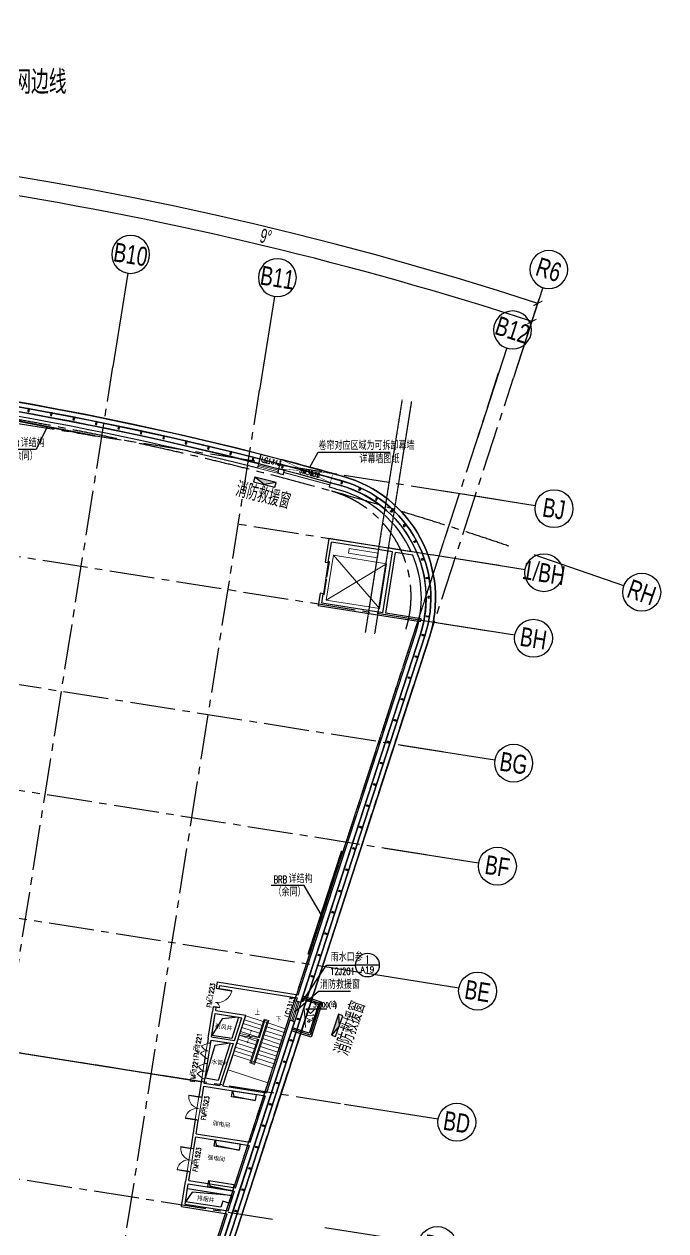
# Model space of a CAD drawing. Extents: x 162590 to 1345090, y -237084 to 1504616.
# Drawn here: x 547963 to 588568, y 132040 to 208385 of the extents above; entities that cross this region are included whole.
import ezdxf
from ezdxf.enums import TextEntityAlignment as Align

# ---------------------------------------------------------------- set-up
doc = ezdxf.new("R2010")
doc.units = 0
doc.linetypes.add('CENTER', pattern=[50.8, 31.75, -6.35, 6.35, -6.35])
doc.linetypes.add('CENTER2', pattern=[28.575, 19.05, -3.175, 3.175, -3.175])
doc.layers.get('0').update_dxf_attribs({"color": 8})
doc.layers.get('Defpoints').update_dxf_attribs({"color": 8})
for name, color, linetype in [('#幕墙线-平面', 8, 'Continuous'), ('#文字', 8, 'Continuous'), ('#标注', 8, 'Continuous'), ('#轴线', 8, 'CENTER2'), ('A-FLOR', 8, 'Continuous'), ('A-FLOR-AREA', 8, 'Continuous'), ('A-FLOR-PIPE', 8, 'Continuous'), ('A-Hole', 8, 'Continuous'), ('A-ROOF', 8, 'Continuous'), ('CURTWALL', 8, 'Continuous'), ('DIM_IDEN', 8, 'Continuous'), ('DIM_LEAD', 8, 'Continuous'), ('DOOR_FIRE_TEXT', 8, 'Continuous'), ('DOTE', 8, 'CENTER'), ('WALL', 8, 'Continuous'), ('WINDOW_TEXT', 8, 'Continuous'), ('xx', 8, 'Continuous'), ('救援窗', 8, 'Continuous'), ('数据中心-平面图+剖面图-20230806$0$DIM_ELEV', 8, 'Continuous'), ('数据中心-平面图+剖面图-20230806$0$PUB_TEXT', 8, 'Continuous'), ('数据中心轮廓线', 8, 'Continuous')]:
    doc.layers.add(name, color=color, linetype=linetype)
for name, color, linetype, lineweight in [('A-WALL', 8, 'Continuous', 50), ('DIM_SYMB', 8, 'Continuous', 5), ('DOOR_FIRE', 8, 'Continuous', 13), ('EVTR', 8, 'Continuous', 9), ('PUB_TEXT', 8, 'Continuous', 5), ('STAIR', 8, 'Continuous', 9), ('WINDOW', 8, 'Continuous', 13), ('阻尼器布置', 8, 'Continuous', 9)]:
    doc.layers.add(name, color=color, linetype=linetype, lineweight=lineweight)
doc.styles.add('_TCH_DIM', font='SIMPLEX', dxfattribs={"bigfont": 'GBCBIG'})
doc.styles.add('_TCH_LABEL', font='COMPLEX', dxfattribs={"bigfont": 'GBCBIG'})
doc.styles.add('_TCH_WINDOW', font='SIMPLEX', dxfattribs={"height": 3.5, "bigfont": 'GBCBIG'})
doc.styles.add('JHZX', font='jrs.shx', dxfattribs={"width": 0.6, "bigfont": 'jhz.shx'})
doc.styles.get("Standard").update_dxf_attribs({"font": 'arial.ttf'})
doc.styles.add('图纸文字', font='txt.shx', dxfattribs={"width": 0.5, "bigfont": 'HZTXT.shx'})
doc.styles.add('数据中心-平面图+剖面图-20230806$0$_TCH_DIM', font='SIMPLEX', dxfattribs={"bigfont": 'GBCBIG'})
doc.styles.add('文字1', font='jrs.shx', dxfattribs={"width": 0.7, "bigfont": 'hztxt.shx'})
doc.dimstyles.new('JZBZ-300', dxfattribs={"dimscale": 300, "dimtxt": 3, "dimasz": 1.5, "dimexe": 1, "dimexo": 1, "dimgap": 0.5, "dimtad": 1, "dimdec": 0, "dimdsep": 46, "dimtxsty": 'JHZX', "dimblk1": 'ARCHTICK', "dimblk2": 'ARCHTICK', "dimsah": 1, "dimcen": 0, "dimclrd": 1, "dimclre": 1, "dimclrt": 2, "dimadec": 3, "dimazin": 2, "dimtfac": 1, "dimtdec": 0, "dimtix": 1, "dimtmove": 0, "dimatfit": 3, "dimfxl": 1, "dimtolj": 1, "dimlwd": -1, "dimlwe": -1, "dimarcsym": 1})

# ---------------------------------------------------------------- blocks, each defined once
blk = doc.blocks.new('A$C6e55dde9')
at = {"layer": '救援窗'}
h = blk.add_hatch(color=256, dxfattribs=at)
edge = h.paths.add_edge_path()
edge.add_arc((-839, -143), 839, 350.47785, 360)
edge.add_arc((839, -143), 839, 180, 189.52215)
edge.add_line((12, -282), (693, 0))
edge.add_line((693, 0), (-693, 0))
edge.add_line((-693, 0), (-12, -282))
edge = h.paths.add_edge_path()
edge.add_line((-12, -282), (0, -287))
edge.add_line((0, -287), (12, -282))
edge.add_arc((839, -143), 839, 180, 189.52215, ccw=False)
edge.add_arc((-839, -143), 839, -9.52215, 0, ccw=False)
blk.add_lwpolyline([(693, 0), (-693, 0), (-693, -287), (693, -287)], close=True, dxfattribs=at)
blk.add_lwpolyline([(693, 0), (0, -287), (-693, 0)], dxfattribs=at)
blk = doc.blocks.new('A$Cf5e5299f')
at = {"layer": '#标注', "ltscale": 300}
blk.add_blockref('A$C6e55dde9', (0, 0), dxfattribs=at)
at = {"layer": '#文字', "style": '图纸文字', "width": 0.7}
blk.add_text('消防救援窗', height=1000, dxfattribs=at).set_placement((-1646, -1458))
blk = doc.blocks.new('Hole-2F')
at = {"layer": 'A-Hole'}
for points in [[(-1650, 180400), (-450, 180400), (-450, 180850), (-1650, 180850)], [(1650, 180400), (450, 180400), (450, 180850), (1650, 180850)], [(-49162, 168484), (-49381, 169866), (-50532, 169684), (-50101, 168335)], [(-50009, 168046), (-49255, 165685), (-48732, 165768), (-49115, 168187)], [(50327, 167995), (49560, 165636), (48732, 165768), (49115, 168187)], [(-4100, 166600), (-3050, 166600), (-3050, 167150), (-4100, 167150)], [(4100, 166600), (3050, 166600), (3050, 167150), (4100, 167150)], [(-50184, 165031), (-51666, 164797), (-51603, 164402), (-50122, 164636)], [(50481, 164984), (51962, 164750), (51900, 164355), (50418, 164589)], [(-49083, 161915), (-50664, 161665), (-50601, 161270), (-49021, 161520)], [(49380, 161868), (50960, 161618), (50897, 161223), (49317, 161473)], [(-48677, 159347), (-50257, 159097), (-50194, 158702), (-48614, 158952)], [(48973, 159300), (50553, 159050), (50491, 158655), (48910, 158905)]]:
    blk.add_lwpolyline(points, close=True, dxfattribs=at)
for points in [[(-1650, 180400), (-1500, 180765), (-450, 180850)], [(1650, 180400), (1500, 180765), (450, 180850)], [(-50532, 169684), (-49822, 169541), (-49162, 168484)], [(49162, 168484), (49381, 169866), (50858, 169632), (50420, 168284), (49162, 168484)], [(50858, 169632), (49822, 169541), (49162, 168484)], [(-50009, 168046), (-49383, 168003), (-48732, 165768)], [(50327, 167995), (49353, 167848), (48732, 165768)], [(-4100, 166600), (-3964, 167039), (-3050, 167150)], [(4100, 166600), (3964, 167039), (3050, 167150)], [(-50184, 165031), (-50250, 164694), (-51603, 164402)], [(50481, 164984), (50546, 164647), (51900, 164355)], [(-49083, 161915), (-49149, 161578), (-50601, 161270)], [(49380, 161868), (49445, 161531), (50897, 161223)], [(-48677, 159347), (-48742, 159010), (-50194, 158702)], [(-49474, 157651), (-47496, 157965), (-47629, 158804), (-50134, 158408), (-49979, 157919), (-49601, 158042), (-49474, 157651)], [(49738, 157610), (47496, 157965), (47629, 158804), (50404, 158365), (50246, 157876), (49865, 158000), (49738, 157610)], [(48973, 159300), (49039, 158963), (50491, 158655)], [(-50134, 158408), (-47917, 158569), (-47496, 157965)], [(50404, 158365), (47917, 158569), (47496, 157965)]]:
    blk.add_lwpolyline(points, dxfattribs=at)
blk = doc.blocks.new('BRB-group')
at = {"layer": 'DIM_LEAD'}
for p, q in [((-38699, 206893), (-38049, 205558)), ((38699, 206893), (38049, 205558)), ((-38049, 205558), (-35963, 205558)), ((38049, 205558), (35963, 205558)), ((55002, 177966), (52916, 177966)), ((56075, 176140), (55002, 177966)), ((-50847, 160967), (-51621, 159612)), ((-51621, 159612), (-53707, 159612)), ((-29910, 147298), (-31996, 147298)), ((-29047, 145953), (-29910, 147298)), ((29047, 145953), (29910, 147298)), ((29910, 147298), (31996, 147298))]:
    blk.add_line(p, q, dxfattribs=at)
at = {"layer": 'DIM_LEAD', "const_width": 60}
for points in [[(-38712, 206920, 1), (-38686, 206866, 1)], [(38712, 206920, 1), (38686, 206866, 1)], [(56090, 176114, 1), (56059, 176166, 1)], [(-50832, 160993, 1), (-50861, 160941, 1)], [(-29031, 145928, 1), (-29064, 145978, 1)], [(29031, 145928, 1), (29064, 145978, 1)]]:
    blk.add_lwpolyline(points, format="xyb", close=True, dxfattribs=at)
at = {"layer": '阻尼器布置', "ltscale": 0.5, "const_width": 100}
for points in [[(-33356, 208043), (-41803, 206402)], [(33356, 208043), (41803, 206402)], [(55250, 173603), (57382, 180165)], [(-49886, 157948), (-51945, 164421)], [(-23657, 146807), (-32151, 145461)], [(23657, 146807), (32151, 145461)]]:
    blk.add_lwpolyline(points, dxfattribs=at)
at = {"layer": 'PUB_TEXT', "style": '_TCH_DIM', "width": 0.705882}
for p in [(-38109, 205716), (36120, 205716), (53073, 178124), (-53550, 159769), (-31839, 147455), (29849, 147455)]:
    blk.add_text('BRB', height=446.2, dxfattribs=at).set_placement(p)
at = {"layer": 'PUB_TEXT', "style": '_TCH_DIM'}
for s, p in [('详结构', (-37164, 205716)), ('详结构', (37065, 205716)), ('（余同）', (-37128, 204876)), ('（余同）', (36120, 204876)), ('详结构', (54018, 178124)), ('（余同）', (53073, 177284)), ('详结构', (-52605, 159769)), ('（余同）', (-53550, 158929)), ('详结构', (-30894, 147455)), ('详结构', (30794, 147455)), ('（余同）', (-31839, 146615)), ('（余同）', (30831, 146615))]:
    blk.add_text(s, height=506.4, dxfattribs=at).set_placement(p)
blk = doc.blocks.new('$DorLib2D$00000213')
at = {"const_width": 0.02}
blk.add_lwpolyline([(0.5, 0), (-0.5, 0)], dxfattribs=at)
blk = doc.blocks.new('$WINLIB2D$00000001')
for points in [[(-0.5, 0.5), (-0.5, -0.5)], [(-0.5, 0.5), (0.5, 0.5)], [(0.5, 0.167), (-0.5, 0.167)], [(0.5, -0.5), (0.5, 0.5)], [(0.5, -0.167), (-0.5, -0.167)], [(-0.5, -0.5), (0.5, -0.5)]]:
    blk.add_lwpolyline(points)
blk = doc.blocks.new('$DorLib2D$00000225')
for p, q in [((0.475, -0.001), (0.475, 0.752)), ((0.475, 0.752), (0.5, 0.752)), ((0.5, -0.001), (0.5, 0.752)), ((-0.5, 0), (-0.5, 0.252)), ((-0.475, 0.252), (-0.5, 0.252)), ((-0.475, 0), (-0.475, 0.252)), ((-0.475, 0), (-0.5, 0)), ((0.475, -0.001), (0.5, -0.001))]:
    blk.add_line(p, q)
for centre, radius, start, end in [((0.505, -0.002), 0.755, 92.24927, 179.72377), ((-0.501, 0.003), 0.251, 359.78987, 84.09744)]:
    blk.add_arc(centre, radius, start, end)
blk = doc.blocks.new('$DorLib2D$00000002')
for p, q in [((-0.5, 0), (-0.5, 0.4875)), ((-0.475, 0.4875), (-0.5, 0.4875)), ((-0.475, 0), (-0.475, 0.4875)), ((0.475, 0), (0.475, 0.4875)), ((0.475, 0.4875), (0.5, 0.4875)), ((0.5, 0), (0.5, 0.4875)), ((-0.5, 0), (-0.475, 0)), ((0.5, 0), (0.475, 0))]:
    blk.add_line(p, q)
for centre, start, end in [((-0.4875, 0), 0, 88.53072), ((0.4875, 0), 91.46928, 180)]:
    blk.add_arc(centre, 0.4875, start, end)
blk = doc.blocks.new('$DorLib2D$00000231')
for p, q in [((-0.5, 0), (-0.25, 0.433)), ((0.5, 0), (0.25, 0.433))]:
    blk.add_line(p, q)
for centre, start, end in [((-0.5, 0), 0, 60), ((0.5, 0), 120, 180)]:
    blk.add_arc(centre, 0.5, start, end)
blk = doc.blocks.new('$DORLIB2D$00000127')
for points in [[(-0.533, 0.795), (-0.533, 0.69)], [(-0.033, 0.795), (-0.533, 0.795)], [(-0.033, 0.795), (-0.033, 0.69)], [(0.533, 0.795), (0.033, 0.795)], [(0.033, 0.795), (0.033, 0.69)], [(0.533, 0.795), (0.533, 0.69)], [(-0.033, 0.69), (-0.533, 0.69)], [(0.5, 0.5), (-0.5, 0.5)], [(0.533, 0.69), (0.033, 0.69)]]:
    blk.add_lwpolyline(points)
blk = doc.blocks.new('A$C93cde13e')
at = {"layer": 'DIM_SYMB'}
blk.add_hatch(color=256, dxfattribs=at).paths.add_polyline_path([(54997, -40482), (55030, -40931), (55090, -40927)])
at = {"layer": 'A-FLOR'}
blk.add_lwpolyline([(3506, -63392, 0.011903), (-3508, -63392), (-3531, -62542, 0.090515), (-55645, -73343, -0.399227), (-65130, -69611), (-85521, -25883, -0.425761), (-81676, -15932, -0.086179), (-11232, 201), (-9980, -7700), (9978, -7700), (11229, 201, -0.055481), (57328, -7430, -0.425761), (62357, -16839), (47448, -62726, -0.399227), (38488, -67585, 0.059797), (3528, -62542), (3506, -63391)], format="xyb", dxfattribs=at)
at = {"layer": 'A-FLOR-AREA'}
blk.add_arc((55320, -14552), 7400, 21.72279, 35.71757, dxfattribs=at)
at = {"layer": 'A-FLOR-PIPE', "ltscale": 0.2}
blk.add_circle((54912, -40028), 50, dxfattribs=at)
at = {"layer": 'A-ROOF'}
for p, q in [((55902, -40266), (54856, -39926)), ((56028, -40202), (54887, -39831)), ((55902, -40266), (55315, -42073)), ((56028, -40202), (55379, -42199)), ((55379, -42199), (54238, -41828)), ((55315, -42073), (54269, -41733))]:
    blk.add_line(p, q, dxfattribs=at)
at = {"layer": 'A-WALL', "const_width": 75}
blk.add_lwpolyline([(8493, -38812), (48494, -45148)], dxfattribs=at)
at = {"layer": 'CURTWALL'}
for p, q in [((56154, -40137), (54918, -39736)), ((56154, -40137), (55443, -42325)), ((55443, -42325), (54207, -41923))]:
    blk.add_line(p, q, dxfattribs=at)
blk.add_lwpolyline([(899, -62803, -0.064248), (38410, -67875, 0.399227), (47733, -62819), (62643, -16931, 0.425761), (57410, -7141, 0.169589), (-81792, -15655, 0.425761), (-85792, -26010), (-65402, -69738, 0.399227), (-55532, -73621, -0.094987), (-901, -62803)], format="xyb", dxfattribs=at)
at = {"layer": 'DIM_IDEN'}
for p, q in [((54912, -40028), (56417, -37770)), ((56417, -37770), (58260, -37770)), ((59760, -37770), (58260, -37770))]:
    blk.add_line(p, q, dxfattribs=at)
blk.add_circle((59010, -37770), 750, dxfattribs=at)
at = {"layer": 'DIM_LEAD'}
for p, q in [((55370, -6271), (55888, -5327)), ((55888, -5327), (60444, -5327)), ((54450, -40688), (55910, -39421)), ((55910, -39421), (57931, -39421))]:
    blk.add_line(p, q, dxfattribs=at)
at = {"layer": 'DIM_LEAD', "const_width": 60}
for points in [[(55356, -6298, 1), (55384, -6245, 1)], [(54428, -40708, 1), (54473, -40668, 1)]]:
    blk.add_lwpolyline(points, format="xyb", close=True, dxfattribs=at)
at = {"layer": 'DIM_SYMB', "elevation": -1683}
for points in [[(51943, -41044, 0, 0, 0), (51581, -42156, 0, 80, 0), (51674, -41871, 0, 0, 0)], [(53274, -41476, 0, 0, 0), (52276, -44548, 0, 0, 0), (50945, -44116, 0, 0, 0), (51501, -42404, 0, 80, 0), (51408, -42689, 0, 0, 0)]]:
    blk.add_lwpolyline(points, format="xyseb", dxfattribs=at)
at = {"layer": 'DIM_SYMB'}
blk.add_lwpolyline([(55088, -41710), (54997, -40482)], dxfattribs=at)
at = {"layer": 'DOOR_FIRE'}
for p, q in [((48729, -43667), (48885, -42679)), ((48926, -43698), (49083, -42710)), ((48525, -44951), (48682, -43963)), ((48723, -44982), (48879, -43994)), ((48111, -47568), (48345, -46086)), ((48308, -47599), (48543, -46118)), ((47594, -50827), (47829, -49346)), ((47792, -50859), (48027, -49377))]:
    blk.add_line(p, q, dxfattribs=at)
at = {"layer": 'DOTE'}
for p, q in [((61198, -2014), (58869, -16721)), ((61791, -2108), (59461, -16815)), ((45491, -67453), (64197, -9882))]:
    blk.add_line(p, q, dxfattribs=at)
at = {"layer": 'EVTR'}
for p, q in [((57855, -11422), (57810, -11704)), ((59692, -11713), (57855, -11422)), ((56857, -11841), (56406, -14686)), ((60215, -12373), (56857, -11841)), ((56857, -11841), (59765, -15218)), ((57810, -11704), (59648, -11995)), ((59648, -11995), (59692, -11713)), ((56406, -14686), (60215, -12373)), ((60215, -12373), (59765, -15218)), ((59765, -15218), (56406, -14686))]:
    blk.add_line(p, q, dxfattribs=at)
at = {"layer": 'STAIR'}
for p, q in [((51308, -40974), (50944, -42095)), ((52341, -41583), (51228, -41221)), ((52421, -41336), (51308, -40974)), ((52470, -41183), (52091, -42352)), ((52765, -41279), (52470, -41183)), ((52100, -42325), (50987, -41963)), ((52180, -42077), (51067, -41716)), ((52260, -41830), (51148, -41469)), ((51824, -43981), (52690, -41318)), ((51836, -43879), (52640, -41407)), ((51863, -44056), (52765, -41279)), ((52509, -41259), (52150, -42365)), ((52497, -41360), (52169, -42369)), ((52336, -41855), (52317, -41849)), ((52417, -41608), (52398, -41601)), ((52497, -41360), (52478, -41354)), ((52479, -41901), (52498, -41907)), ((52497, -41360), (52640, -41407)), ((52690, -41318), (52509, -41259)), ((52555, -41926), (53668, -42288)), ((52559, -41654), (52578, -41660)), ((52636, -41679), (53748, -42040)), ((52640, -41407), (52659, -41413)), ((52716, -41431), (53829, -41793)), ((53025, -44266), (53829, -41793)), ((50913, -42191), (50505, -43447)), ((51859, -43067), (50746, -42705)), ((51939, -42819), (50826, -42458)), ((52019, -42572), (50907, -42210)), ((51449, -42311), (50913, -42191)), ((51497, -42219), (50944, -42095)), ((51536, -42145), (51449, -42311)), ((51570, -42412), (51536, -42145)), ((52060, -42447), (51568, -43961)), ((51653, -42254), (51570, -42412)), ((52138, -42465), (51605, -42345)), ((52119, -42460), (51644, -43922)), ((52169, -42369), (51653, -42254)), ((52138, -42465), (51694, -43833)), ((52095, -42597), (52076, -42591)), ((52176, -42349), (52157, -42343)), ((52256, -42102), (52237, -42096)), ((52238, -42643), (52257, -42649)), ((52314, -42668), (53427, -43029)), ((52318, -42396), (52337, -42402)), ((52394, -42421), (53507, -42782)), ((52399, -42149), (52418, -42155)), ((52475, -42173), (53588, -42535)), ((50505, -43447), (50196, -44398)), ((51618, -43808), (50505, -43447)), ((51618, -43808), (50505, -43447)), ((51698, -43561), (50585, -43200)), ((51778, -43314), (50666, -42952)), ((51854, -43339), (51835, -43332)), ((51935, -43091), (51916, -43085)), ((52015, -42844), (51996, -42838)), ((51997, -43385), (52016, -43391)), ((52073, -43410), (53186, -43771)), ((52077, -43138), (52096, -43144)), ((52153, -43162), (53266, -43524)), ((52158, -42890), (52177, -42897)), ((52234, -42915), (53347, -43277)), ((51568, -43961), (51863, -44056)), ((51644, -43922), (51824, -43981)), ((51694, -43833), (51675, -43827)), ((51855, -43886), (51675, -43827)), ((51774, -43586), (51755, -43580)), ((51836, -43879), (51855, -43886)), ((51912, -43904), (53025, -44266)), ((53025, -44266), (51912, -43904)), ((51917, -43632), (51936, -43638)), ((51993, -43657), (53105, -44018)), ((52716, -45217), (53025, -44266)), ((50196, -44398), (52716, -45217))]:
    blk.add_line(p, q, dxfattribs=at)
at = {"layer": 'WALL'}
for p, q in [((52066, -6328), (52141, -6038)), ((53400, -6363), (53325, -6653)), ((53685, -6747), (53763, -6458)), ((56659, -7242), (56580, -7532)), ((56568, -10788), (56334, -12270)), ((56531, -12301), (56735, -11017)), ((60717, -11445), (56568, -10788)), ((60587, -11627), (56735, -11017)), ((61783, -11614), (60717, -11445)), ((59977, -15479), (60587, -11627)), ((60174, -15510), (60784, -11658)), ((61878, -11832), (60784, -11658)), ((56334, -12270), (56531, -12301)), ((56021, -14245), (55896, -15035)), ((56218, -14276), (56021, -14245)), ((56125, -14869), (56218, -14276)), ((60044, -15692), (55896, -15035)), ((59977, -15479), (56125, -14869)), ((62373, -16061), (60044, -15692)), ((62404, -15864), (60174, -15510)), ((62373, -16061), (62404, -15864)), ((54633, -39641), (62072, -16746)), ((54897, -39800), (62357, -16839)), ((49495, -38827), (49433, -39222)), ((49495, -38827), (54633, -39641)), ((49433, -39222), (49630, -39253)), ((49630, -39253), (49661, -39056)), ((49661, -39056), (54570, -39833)), ((49245, -40407), (49198, -40703)), ((49442, -40438), (49245, -40407)), ((49411, -40636), (49442, -40438)), ((54570, -39833), (54509, -40023)), ((54509, -40023), (54794, -40116)), ((54794, -40116), (54897, -39800)), ((48932, -42383), (49198, -40703)), ((49145, -42315), (49380, -40834)), ((49380, -40834), (51057, -41099)), ((49411, -40636), (51320, -40938)), ((50588, -42544), (51057, -41099)), ((50752, -42687), (51320, -40938)), ((54107, -41260), (52615, -45851)), ((52879, -46010), (54392, -41353)), ((54392, -41353), (54107, -41260)), ((48932, -42383), (48885, -42679)), ((48885, -42679), (49083, -42710)), ((49083, -42710), (49114, -42513)), ((49114, -42513), (50525, -42736)), ((49145, -42315), (50588, -42544)), ((49665, -45384), (50525, -42736)), ((49865, -45416), (50752, -42687)), ((48729, -43667), (48682, -43963)), ((48682, -43963), (48879, -43994)), ((48926, -43698), (48729, -43667)), ((48879, -43994), (48926, -43698)), ((48525, -44951), (48470, -45296)), ((48723, -44982), (48525, -44951)), ((48684, -45229), (48723, -44982)), ((48470, -45296), (48345, -46086)), ((48543, -46118), (48652, -45426)), ((48652, -45426), (49718, -45595)), ((48684, -45229), (49665, -45384)), ((49718, -45595), (52552, -46044)), ((49865, -45416), (52615, -45851)), ((48345, -46086), (48543, -46118)), ((51598, -48981), (52552, -46044)), ((51862, -49140), (52879, -46010)), ((48111, -47568), (47962, -48506)), ((48308, -47599), (48111, -47568)), ((48175, -48439), (48308, -47599)), ((47962, -48506), (47829, -49346)), ((48027, -49377), (48144, -48636)), ((48144, -48636), (51536, -49173)), ((48175, -48439), (51598, -48981)), ((47829, -49346), (48027, -49377)), ((50660, -51870), (51536, -49173)), ((50923, -52028), (51862, -49140)), ((47594, -50827), (47493, -51469)), ((47792, -50859), (47594, -50827)), ((47706, -51402), (47792, -50859)), ((47242, -53050), (47493, -51469)), ((47471, -52883), (47675, -51599)), ((47675, -51599), (50597, -52062)), ((47706, -51402), (50660, -51870)), ((50190, -53314), (50597, -52062)), ((50454, -53473), (50923, -52028)), ((47242, -53050), (50128, -53507)), ((47471, -52883), (50190, -53314)), ((47162, -62633), (50128, -53507)), ((47448, -62726), (50454, -53473))]:
    blk.add_line(p, q, dxfattribs=at)
for centre, radius, start, end in [((-1, -210700), 211200, 75.70675, 86.30827), ((-1, -210700), 210900, 75.707, 86.30792), ((-1, -210700), 210900, 75.25269, 75.35382), ((-1, -210700), 211200, 75.25211, 75.35407), ((-1, -210700), 210900, 74.24968, 74.43766), ((-1, -210700), 211200, 74.24968, 74.43824), ((55320, -14552), 7400, 22.4866, 74.24968), ((55320, -14552), 7100, 24.44226, 74.24968), ((55320, -14552), 7100, 342, 22.52881), ((55320, -14552), 7400, 342, 22.4866)]:
    blk.add_arc(centre, radius, start, end, dxfattribs=at)
at = {"layer": '数据中心-平面图+剖面图-20230806$0$DIM_ELEV'}
for p, q in [((55406, -40840), (55106, -40540)), ((55106, -40540), (56444, -40540)), ((55406, -40840), (55706, -40540))]:
    blk.add_line(p, q, dxfattribs=at)
at = {"layer": '数据中心轮廓线'}
for p, q in [((52141, -6038), (52289, -5456)), ((53400, -6363), (53551, -5782))]:
    blk.add_line(p, q, dxfattribs=at)
for points in [[(52289, -5456, 0.125383), (-52291, -5456)], [(3863, -63151, -0.059205), (38332, -68165, 0.399227), (48018, -62911), (62928, -17024, 0.425761), (57491, -6852, 0.004819), (53551, -5782)]]:
    blk.add_lwpolyline(points, format="xyb", dxfattribs=at)
at = {"layer": '数据中心轮廓线', "const_width": 30}
for points in [[(56659, -7242), (56820, -6664), (53551, -5782), (53399, -6364), (56659, -7242)], [(56659, -7242), (53551, -5782)], [(56820, -6664), (53399, -6364)]]:
    blk.add_lwpolyline(points, dxfattribs=at)
at = {"layer": 'A-Hole'}
blk.add_blockref('Hole-2F', (-1, -210700), dxfattribs=at)
at = {"layer": 'DOOR_FIRE', "zscale": 200}
for name, p, xscale, yscale, rotation in [('$DorLib2D$00000225', (49437, -39830), -1200, 1200, 260.9999999999629), ('$DorLib2D$00000231', (48906, -43188), -999.9999999999992, 999.9999999999993, 80.99999999998349), ('$DorLib2D$00000231', (48702, -44472), -999.9999999999992, 999.9999999999993, 80.99999999998349), ('$DorLib2D$00000002', (48327, -46843), 1500, 1500, 80.99999999997397), ('$DorLib2D$00000002', (47811, -50102), 1500.000000000001, 1500.000000000001, 80.99999999998401)]:
    blk.add_blockref(name, p, dxfattribs=dict(at, xscale=xscale, yscale=yscale, rotation=rotation))
at = {"layer": 'WINDOW'}
ref = blk.add_blockref('$WINLIB2D$00000001', (52733, -6345), dxfattribs=dict(at, xscale=-1300, yscale=300, zscale=1300, rotation=345.5304092771789))
ref.add_attrib('A', 'LC1313', (52268, -5882), dxfattribs={"layer": 'WINDOW_TEXT', "height": 297.5, "rotation": 345.53041, "style": '_TCH_WINDOW', "width": 0.705882})
ref = blk.add_blockref('$DorLib2D$00000213', (55172, -6995), dxfattribs=dict(at, xscale=3000, yscale=3000, zscale=-3000, rotation=344.8451764016706))
ref.add_attrib('A', 'JM3039', (54689, -6612), dxfattribs={"layer": 'WINDOW_TEXT', "height": 297.5, "rotation": 344.84518, "style": '_TCH_WINDOW', "width": 0.705882})
at = {"layer": 'WINDOW', "xscale": -2000, "yscale": 200, "zscale": 2000, "rotation": 260.9999999999858}
blk.add_blockref('$DORLIB2D$00000127', (56276, -13273), dxfattribs=at)
at = {"layer": 'WINDOW'}
ref = blk.add_blockref('$WINLIB2D$00000001', (54450, -40688), dxfattribs=dict(at, xscale=-1300, yscale=299.9999999999999, zscale=-1300, rotation=71.9999999999955))
ref.add_attrib('A', 'LC1313', (54022, -41096), dxfattribs={"layer": 'WINDOW_TEXT', "height": 297.5, "rotation": 72, "style": '_TCH_WINDOW', "width": 0.705882})
at = {"layer": 'xx'}
blk.add_blockref('BRB-group', (-1, -210700), dxfattribs=at)
at = {"layer": 'DOOR_FIRE_TEXT', "style": '_TCH_WINDOW', "width": 0.705882}
for s, p in [('1223', (49232, -39815)), ('FM', (49128, -40473)), ('1221', (48413, -42981)), ('FM', (48309, -43639)), ('1221', (48188, -44542)), ('FM', (48084, -45200)), ('1523', (48872, -46947)), ('FM', (48768, -47604)), ('1523', (48356, -50206)), ('FM', (48252, -50863))]:
    blk.add_text(s, height=297.5, rotation=81, dxfattribs=at).set_placement(p)
at = {"layer": 'DOOR_FIRE_TEXT', "style": '_TCH_WINDOW'}
for s, p in [('乙', (49194, -40058)), ('丙', (48375, -43224)), ('丙', (48149, -44785)), ('甲', (48834, -47189)), ('甲', (48317, -50449))]:
    blk.add_text(s, height=338, rotation=81, dxfattribs=at).set_placement(p)
at = {"layer": 'PUB_TEXT', "style": '_TCH_DIM'}
for s, height, p in [('卷帘对应区域为可拆卸幕墙', 506.38, (55913, -5170)), ('详幕墙图纸', 506.4, (58505, -6010)), ('雨水口参', 506.4, (56689, -37536)), ('消防救援窗', 506.4, (56003, -39263)), ('上', 338, (51871, -40944)), ('下', 338, (53212, -41376))]:
    blk.add_text(s, height=height, dxfattribs=at).set_placement(p)
at = {"layer": 'PUB_TEXT', "style": '_TCH_LABEL'}
for s, height, p, p2 in [('1', 535, (58895, -37688), (59125, -37688)), ('A19', 370.2, (58569, -38235), (59451, -38235))]:
    blk.add_text(s, height=height, dxfattribs=at).set_placement(p, p2, align=Align.FIT)
at = {"layer": 'PUB_TEXT', "style": '_TCH_DIM', "width": 0.705882}
blk.add_text('12J201', height=446.2, dxfattribs=at).set_placement((56647, -38377))
blk.add_text('1%', height=446.2, rotation=274.20715, dxfattribs=at).set_placement((55181, -40830))
at = {"layer": 'PUB_TEXT'}
for s, p in [('新风井', (49342, -41736)), ('水管井', (49115, -43990)), ('弱电间', (49202, -47884)), ('强电间', (48870, -50048)), ('排烟井', (48203, -52616))]:
    blk.add_text(s, height=264.3, rotation=351.65865, dxfattribs=at).set_placement(p)
at = {"layer": '数据中心-平面图+剖面图-20230806$0$PUB_TEXT', "style": '数据中心-平面图+剖面图-20230806$0$_TCH_DIM', "width": 0.705882}
for s, height, p in [('3.800', 297.5, (55574, -40435)), ('(', 298, (56544, -40435)), (')', 298, (56930, -40435))]:
    blk.add_text(s, height=height, dxfattribs=at).set_placement(p)
at = {"layer": '数据中心-平面图+剖面图-20230806$0$PUB_TEXT', "style": '数据中心-平面图+剖面图-20230806$0$_TCH_DIM'}
blk.add_text('结', height=338, dxfattribs=at).set_placement((56684, -40435))
blk = doc.blocks.new('*U49')
blk.add_line((0, -20), (0, 0))
blk.add_circle((0, -24), 4)
at = {"style": 'JHZX', "width": 0.75}
blk.add_attdef('AXES', text='', height=4, dxfattribs=at).set_placement((0, -24), align=Align.MIDDLE_CENTER)
blk = doc.blocks.new('*U48')
blk.add_line((20, 0), (0, 0))
blk.add_circle((24, 0), 4)
at = {"style": 'JHZX', "width": 0.75}
blk.add_attdef('AXES', text='', height=4, dxfattribs=at).set_placement((24, 0), align=Align.MIDDLE_CENTER)
blk = doc.blocks.new('_ARCHTICK')
at = {"color": 0, "linetype": 'ByBlock', "const_width": 0.15}
blk.add_lwpolyline([(-0.5, -0.5), (0.5, 0.5)], dxfattribs=at)
blk = doc.blocks.new('*D1148')
at = {"layer": '#标注', "color": 8, "ltscale": 300, "transparency": 16777216}
for p, q in [((579030, 186296), (580559, 191004)), ((417192, 176398), (415100, 180884))]:
    blk.add_line(p, q, dxfattribs=at)
blk.add_arc((510675, -24078), 225850, 72, 115, dxfattribs=at)
at = {"layer": 'Defpoints', "color": 0, "ltscale": 300, "transparency": 16777216}
for p in [(525119, 201310), (578937, 186011), (417319, 176126), (510675, -24078)]:
    blk.add_point(p, dxfattribs=at)
at = {"layer": '#标注', "color": 8, "ltscale": 300, "transparency": 16777216, "xscale": 450, "yscale": 450, "zscale": 450}
for p, rotation in [((580467, 190718), 341.9999999957651), ((415227, 180612), 205.0000000052078)]:
    blk.add_blockref('_ARCHTICK', p, dxfattribs=dict(at, rotation=rotation))
at = {"layer": '#标注', "color": 8, "ltscale": 300, "transparency": 16777216, "insert": (496851, 201950), "char_height": 900, "attachment_point": 5, "rotation": 3.5, "style": 'JHZX'}
blk.add_mtext('\\A1;43°', dxfattribs=at)
blk = doc.blocks.new('*D1149')
at = {"layer": '#标注', "color": 8, "ltscale": 300, "transparency": 16777216}
for p, q in [((545278, 194399), (545865, 198103)), ((579030, 186296), (580189, 189862))]:
    blk.add_line(p, q, dxfattribs=at)
blk.add_arc((510675, -24078), 224650, 72, 81, dxfattribs=at)
at = {"layer": 'Defpoints', "color": 0, "ltscale": 300, "transparency": 16777216}
for p in [(545232, 194103), (568819, 192917), (578937, 186011), (510675, -24078)]:
    blk.add_point(p, dxfattribs=at)
at = {"layer": '#标注', "color": 8, "ltscale": 300, "transparency": 16777216, "xscale": 450, "yscale": 450, "zscale": 450}
for p, rotation in [((545818, 197806), 170.9999999999999), ((580096, 189577), 341.9999999957651)]:
    blk.add_blockref('_ARCHTICK', p, dxfattribs=dict(at, rotation=rotation))
at = {"layer": '#标注', "color": 8, "ltscale": 300, "transparency": 16777216, "insert": (563259, 194949), "char_height": 900, "attachment_point": 5, "rotation": 346.5, "style": 'JHZX'}
blk.add_mtext('\\A1;9°', dxfattribs=at)
blk = doc.blocks.new('*D990')
at = {"layer": '#标注', "color": 8, "ltscale": 300, "transparency": 16777216}
for p, q in [((579030, 186296), (580559, 191004)), ((417192, 176398), (415100, 180884))]:
    blk.add_line(p, q, dxfattribs=at)
blk.add_arc((510675, -24078), 225850, 72, 115, dxfattribs=at)
at = {"layer": 'Defpoints', "color": 0, "ltscale": 300, "transparency": 16777216}
for p in [(525119, 201310), (578937, 186011), (417319, 176126), (510675, -24078)]:
    blk.add_point(p, dxfattribs=at)
at = {"layer": '#标注', "color": 8, "ltscale": 300, "transparency": 16777216, "xscale": 450, "yscale": 450, "zscale": 450}
for p, rotation in [((580467, 190718), 341.9999999957651), ((415227, 180612), 205.0000000052078)]:
    blk.add_blockref('_ARCHTICK', p, dxfattribs=dict(at, rotation=rotation))
at = {"layer": '#标注', "color": 8, "ltscale": 300, "transparency": 16777216, "insert": (496851, 201950), "char_height": 900, "attachment_point": 5, "rotation": 3.5, "style": 'JHZX'}
blk.add_mtext('\\A1;43°', dxfattribs=at)
blk = doc.blocks.new('*D991')
at = {"layer": '#标注', "color": 8, "ltscale": 300, "transparency": 16777216}
for p, q in [((545278, 194399), (545865, 198103)), ((579030, 186296), (580189, 189862))]:
    blk.add_line(p, q, dxfattribs=at)
blk.add_arc((510675, -24078), 224650, 72, 81, dxfattribs=at)
at = {"layer": 'Defpoints', "color": 0, "ltscale": 300, "transparency": 16777216}
for p in [(545232, 194103), (568819, 192917), (578937, 186011), (510675, -24078)]:
    blk.add_point(p, dxfattribs=at)
at = {"layer": '#标注', "color": 8, "ltscale": 300, "transparency": 16777216, "xscale": 450, "yscale": 450, "zscale": 450}
for p, rotation in [((545818, 197806), 170.9999999999999), ((580096, 189577), 341.9999999957651)]:
    blk.add_blockref('_ARCHTICK', p, dxfattribs=dict(at, rotation=rotation))
at = {"layer": '#标注', "color": 8, "ltscale": 300, "transparency": 16777216, "insert": (563259, 194949), "char_height": 900, "attachment_point": 5, "rotation": 346.5, "style": 'JHZX'}
blk.add_mtext('\\A1;9°', dxfattribs=at)
blk = doc.blocks.new('*D1074')
at = {"layer": '#标注', "color": 8, "ltscale": 300, "transparency": 16777216}
for p, q in [((579030, 186296), (580559, 191004)), ((417192, 176398), (415100, 180884))]:
    blk.add_line(p, q, dxfattribs=at)
blk.add_arc((510675, -24078), 225850, 72, 115, dxfattribs=at)
at = {"layer": 'Defpoints', "color": 0, "ltscale": 300, "transparency": 16777216}
for p in [(525119, 201310), (578937, 186011), (417319, 176126), (510675, -24078)]:
    blk.add_point(p, dxfattribs=at)
at = {"layer": '#标注', "color": 8, "ltscale": 300, "transparency": 16777216, "xscale": 450, "yscale": 450, "zscale": 450}
for p, rotation in [((580467, 190718), 341.9999999957651), ((415227, 180612), 205.0000000052078)]:
    blk.add_blockref('_ARCHTICK', p, dxfattribs=dict(at, rotation=rotation))
at = {"layer": '#标注', "color": 8, "ltscale": 300, "transparency": 16777216, "insert": (496851, 201950), "char_height": 900, "attachment_point": 5, "rotation": 3.5, "style": 'JHZX'}
blk.add_mtext('\\A1;43°', dxfattribs=at)
blk = doc.blocks.new('*D1075')
at = {"layer": '#标注', "color": 8, "ltscale": 300, "transparency": 16777216}
for p, q in [((545278, 194399), (545865, 198103)), ((579030, 186296), (580189, 189862))]:
    blk.add_line(p, q, dxfattribs=at)
blk.add_arc((510675, -24078), 224650, 72, 81, dxfattribs=at)
at = {"layer": 'Defpoints', "color": 0, "ltscale": 300, "transparency": 16777216}
for p in [(545232, 194103), (568819, 192917), (578937, 186011), (510675, -24078)]:
    blk.add_point(p, dxfattribs=at)
at = {"layer": '#标注', "color": 8, "ltscale": 300, "transparency": 16777216, "xscale": 450, "yscale": 450, "zscale": 450}
for p, rotation in [((545818, 197806), 170.9999999999999), ((580096, 189577), 341.9999999957651)]:
    blk.add_blockref('_ARCHTICK', p, dxfattribs=dict(at, rotation=rotation))
at = {"layer": '#标注', "color": 8, "ltscale": 300, "transparency": 16777216, "insert": (563259, 194949), "char_height": 900, "attachment_point": 5, "rotation": 346.5, "style": 'JHZX'}
blk.add_mtext('\\A1;9°', dxfattribs=at)
blk = doc.blocks.new('lz')
at = {"layer": '#幕墙线-平面', "ltscale": 250}
for points in [[(-33, 0, -0.414214), (-40, 7), (-40, 172, -0.414214), (-33, 180), (32, 180, -0.414214), (40, 172), (40, 7, -0.414214), (32, 0)], [(-33, 6, -0.414214), (-34, 7), (-34, 172, -0.414214), (-33, 174), (32, 174, -0.414214), (34, 172), (34, 7, -0.414214), (32, 6)]]:
    blk.add_lwpolyline(points, format="xyb", close=True, dxfattribs=at)

msp = doc.modelspace()

# ---------------------------------------------------------------- linework, layer by layer
at = {"layer": '#幕墙线-平面'}
msp.add_lwpolyline([(568167.4, 179769.9, -0.4257611), (573604.3, 169598.2), (558694.6, 123710.9, -0.3992271), (549008.5, 118457.6, 0.131617), (472625.3, 118533.5, 0.0310521), (455256.9, 112723.5, -0.3992271), (445002.8, 116757.2), (424612, 160485.4, -0.4257611), (428768.7, 171244, -0.0303466), (453015, 179722.5, -0.1385295)], format="xyb", close=True, dxfattribs=at)
msp.add_lwpolyline([(568086, 179481.2, -0.4257611), (573319, 169690.9), (558409.3, 123803.6, -0.3992271), (549086.4, 118747.3, 0.131617), (472547.9, 118823.3, 0.0310521), (455144.3, 113001.5, -0.3992271), (445274.7, 116884), (424883.9, 160612.2, -0.4257611), (428884.7, 170967.3, -0.0303466), (453096.7, 179433.8, -0.1385295), (568086, 179481.2)], format="xyb", dxfattribs=at)
at = {"layer": '#轴线', "ltscale": 150}
for p, q in [((579502.8, 178043.7), (525020.5, 186672.8)), ((542501.7, 116777.7), (553577.2, 186706)), ((553430.9, 110746.7), (577985.3, 186317.5)), ((553195.9, 106787.6), (578937, 186010.6)), ((551785.9, 115307.2), (562861.5, 185235.5)), ((577365.6, 169978.7), (523722.1, 178475)), ((578022.7, 174127), (561516.2, 176741.4)), ((574442.3, 162342), (522470.6, 170573.5)), ((573409.8, 155823.3), (521438.1, 164054.8)), ((569302.2, 148374.1), (520186.6, 156153.3)), ((567988.1, 140077.6), (518872.6, 147856.7)), ((563687.1, 132760.3), (517636.8, 140054))]:
    msp.add_line(p, q, dxfattribs=at)
for centre, radius, start, end in [((510675.2, -24077.7), 210700, 71.184181, 115.815819), ((565546.6, 172196.5), 6900, 342.3, 74.380873)]:
    msp.add_arc(centre, radius, start, end, dxfattribs=at)

# ---------------------------------------------------------------- block references
at = {"layer": '#标注'}
ref = msp.add_blockref('*U49', (553577.2, 186706), dxfattribs=dict(at, xscale=-300, yscale=300, zscale=300, rotation=170.9999999999885))
ref.add_attrib('AXES', 'B10', dxfattribs={"layer": '0', "height": 1200, "rotation": 351, "style": 'JHZX', "width": 0.75}).set_placement((554703.6, 193817.3), align=Align.MIDDLE_CENTER)
ref = msp.add_blockref('*U49', (578937, 186010.6), dxfattribs=dict(at, xscale=-300.0000000000002, yscale=300, zscale=300, rotation=161.9999999956635))
ref.add_attrib('AXES', 'R6', dxfattribs={"layer": '0', "height": 1200, "rotation": 342, "style": 'JHZX', "width": 0.75}).set_placement((581162, 192858.2), align=Align.MIDDLE_CENTER)
ref = msp.add_blockref('*U49', (562861.5, 185235.5), dxfattribs=dict(at, xscale=-300, yscale=300, zscale=300, rotation=170.9999999999885))
ref.add_attrib('AXES', 'B11', dxfattribs={"layer": '0', "height": 1200, "rotation": 351, "style": 'JHZX', "width": 0.75}).set_placement((563987.8, 192346.9), align=Align.MIDDLE_CENTER)
ref = msp.add_blockref('*U49', (576644, 182189.4), dxfattribs=dict(at, xscale=-300.0000000000003, yscale=300.0000000000003, zscale=300, rotation=161.9999999977861))
ref.add_attrib('AXES', 'B12', dxfattribs={"layer": '0', "height": 1200, "rotation": 342, "style": 'JHZX', "width": 0.75}).set_placement((578868.9, 189037), align=Align.MIDDLE_CENTER)
at = {"layer": '#标注', "ltscale": 300}
for p, rotation in [((563228, 179547.3), 345.9459179063588), ((567624.6, 145085.6), 71.15987865498043)]:
    msp.add_blockref('A$Cf5e5299f', p, dxfattribs=dict(at, rotation=rotation))
at = {"layer": '#标注'}
for p, xscale, yscale, rotation, values in [((574378.5, 178855.3), 300.0000000000001, 300.0000000000001, 351.000000000555, {'AXES': 'BJ'}), ((573737.1, 174805.8), 300.0000000000001, 300.0000000000001, 351.000000000555, {'AXES': '1/BH'}), ((580239.7, 174807.8), 300.0000000000002, 300.0000000000002, 340.8439878889847, {'AXES': 'RH'}), ((573080.1, 170657.5), 300.0000000000001, 300.0000000000001, 351.000000000555, {'AXES': 'BH'}), ((571828.6, 162756), 300.0000000000001, 300.0000000000001, 351.000000000555, {'AXES': 'BG'}), ((570796.2, 156237.2), 300.0000000000001, 300.0000000000001, 351.000000000555, {'AXES': 'BF'}), ((569544.7, 148335.7), 300.0000000000001, 300.0000000000001, 351.000000000555, {'AXES': 'BE'}), ((568230.7, 140039.1), 300.0000000000001, 300.0000000000001, 351.000000000555, {'AXES': 'BD'}), ((566994.8, 132236.4), 300.0000000000001, 300.0000000000001, 351.000000000555, {'AXES': 'BC'})]:
    msp.add_blockref('*U48', p, dxfattribs=dict(at, xscale=xscale, yscale=yscale, rotation=rotation)).add_auto_attribs(values)
at = {"ltscale": 300}
msp.add_blockref('A$C93cde13e', (510676.4, 186622.3), dxfattribs=at)
at = {"xscale": -1}
for p, rotation in [((548265.6, 184054.9), 169.7622896035635), ((549695.1, 183791.6), 169.3685315113935), ((551122.7, 183518.6), 168.9747734192231), ((552548.4, 183235.7), 168.5810153270529), ((553972.1, 182943), 168.1872572348827), ((555393.8, 182640.6), 167.7934991427124), ((556813.4, 182328.4), 167.3997410505421), ((558230.8, 182006.5), 167.005982958372), ((559646, 181674.8), 166.6122248662016), ((561058.8, 181333.4), 166.2184667740313), ((562469.3, 180982.3), 165.8247086818612), ((564337.2, 180501.4), 165.4309505896909), ((566213.6, 179999.4), 164.6434344053505), ((568086, 179481.2), 165.0585954690306), ((570323.9, 178438.8), 145.7997410517604), ((572116.9, 176741.7), 127.3498057888212), ((573280.7, 174564.5), 108.8998705258821), ((573695.6, 172130.8), 90.44993526294283)]:
    msp.add_blockref('lz', p, dxfattribs=dict(at, rotation=rotation))
for p, rotation in [((569248.8, 179049.4), 155.0889871703315), ((571289.9, 177661.6), 136.6427225711602), ((572787.1, 175699.2), 118.1964579719889), ((573586.4, 173363.9), 99.7501933728174), ((573605.7, 170895.6), 81.30392877364605), ((573319, 169690.9), 71.99999999983127), ((572879.7, 168338.8), 71.99999999983127), ((572441.9, 166991.6), 71.99999999983127), ((572002.7, 165639.7), 71.99999999983127), ((571564.9, 164292.4), 71.99999999983127), ((571125.7, 162940.6), 71.99999999983127), ((570687.8, 161593.1), 71.99999999983127), ((570248.7, 160241.5), 71.99999999983127), ((569810.8, 158893.9), 71.99999999983127), ((569371.7, 157542.4), 71.99999999983127), ((568933.8, 156194.6), 71.99999999983127), ((568494.7, 154843.4), 71.99999999983127), ((568056.7, 153495.4), 71.99999999983127), ((567617.7, 152144.3), 71.99999999983127), ((567179.7, 150796.1), 71.99999999983127), ((566740.7, 149445.2), 71.99999999983127), ((566302.6, 148096.9), 71.99999999983127), ((565863.7, 146746.1), 71.99999999983127), ((565425.6, 145397.6), 71.99999999983127), ((564986.7, 144047), 71.99999999983127), ((564548.6, 142698.4), 71.99999999983127), ((564109.8, 141347.9), 71.99999999983127), ((563671.5, 139999.1), 71.99999999983127), ((563232.8, 138648.8), 71.99999999983127), ((562794.5, 137299.9), 71.99999999983127), ((562355.8, 135949.7), 71.99999999983127), ((561917.4, 134600.6), 71.99999999983127), ((561478.8, 133250.6), 71.99999999983127)]:
    msp.add_blockref('lz', p, dxfattribs=dict(rotation=rotation))

# ---------------------------------------------------------------- texts
at = {"layer": '#文字', "insert": (528082.8, 204710.5), "char_height": 1500, "attachment_point": 4, "style": '文字1'}
msp.add_mtext('{\\W0.75;20mm厚蜂窝铝板/3mm厚铝制拉伸网边线}', dxfattribs=at)

# ---------------------------------------------------------------- dimensions: what is measured, and where the dimension line sits
at = {"layer": '#标注', "ltscale": 300}
for base, p2, picture, middle in [((525118.7, 201309.9), (417318.8, 176125.6), '*D1148', (496850.7, 201949.9)), ((525118.7, 201309.9), (417318.8, 176125.6), '*D990', (496850.7, 201949.9)), ((525118.7, 201309.9), (417318.8, 176125.6), '*D1074', (496850.7, 201949.9)), ((568818.9, 192917.5), (545231.6, 194102.6), '*D1149', (563258.8, 194948.6)), ((568818.9, 192917.5), (545231.6, 194102.6), '*D991', (563258.8, 194948.6)), ((568818.9, 192917.5), (545231.6, 194102.6), '*D1075', (563258.8, 194948.6))]:
    dim = msp.add_angular_dim_3p(base=base, center=(510675.2, -24077.7), p1=(578937, 186010.6), p2=p2, dimstyle='JZBZ-300', override={"dimclrd": 8, "dimclre": 8, "dimclrt": 8}, dxfattribs=at)
    dim.commit()
    dim.dimension.update_dxf_attribs({"geometry": picture, "text_midpoint": middle})

doc.saveas('drawing.dxf')
